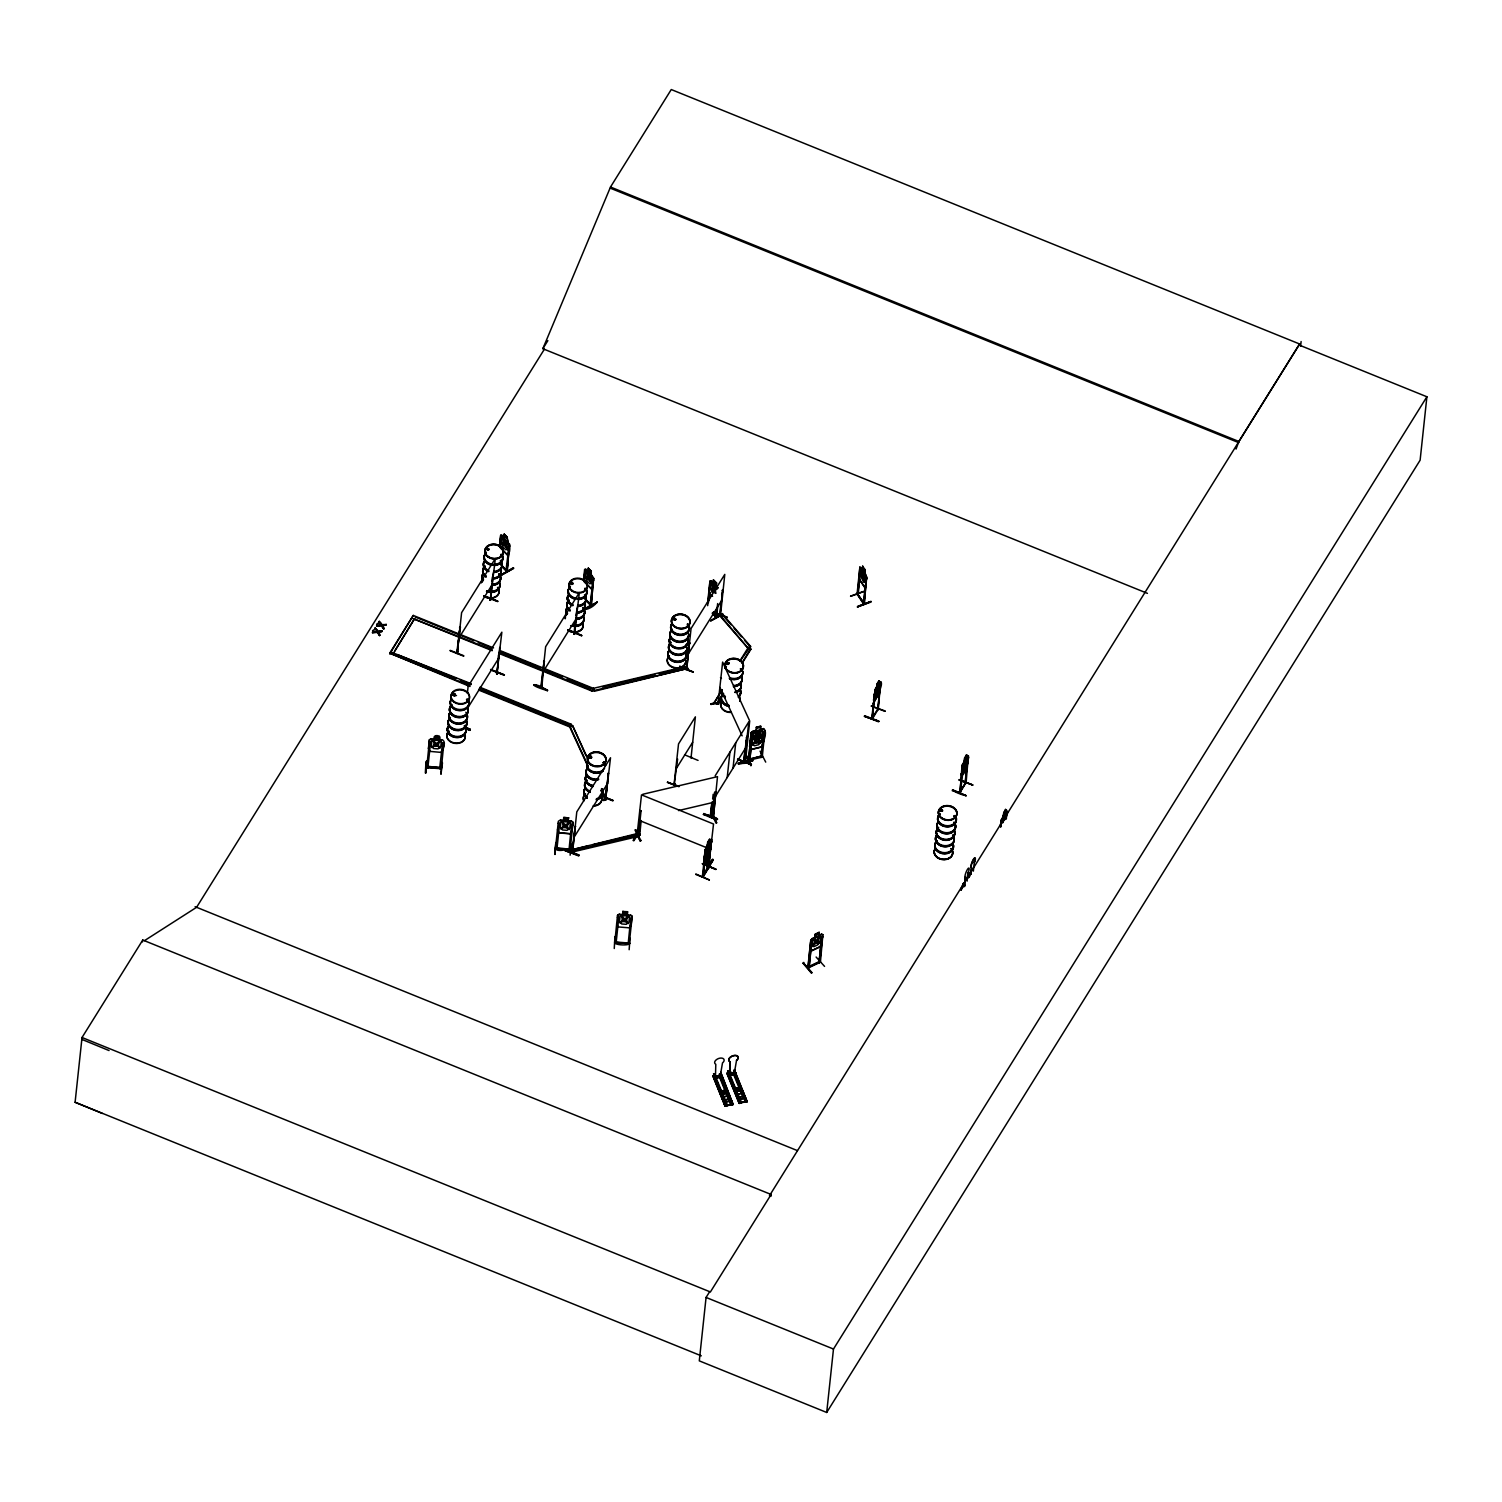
<?xml version="1.0" encoding="UTF-8"?>
<svg xmlns="http://www.w3.org/2000/svg" width="1502" height="1502" viewBox="0 0 1502 1502"><rect width="100%" height="100%" fill="white"/><g stroke="black" fill="none" stroke-linecap="round" stroke-linejoin="round"><path stroke-width="1.5" d="M962.82 884.903L963.664 883.946L962.801 884.885M963.27 885.035L962.801 884.002L962.35 887.363M968.978 874.821C967.175 884.19 971.137 867.78 969.184 874.821M969.334 873.939L969.56 875.046M720.697 1072.315L733.145 1104.514L720.697 1072.315L721.749 1077.028L714.652 1078.474L714.821 1076.821L720.303 1075.582L722.5 1062.928A4.975 2.948 -22 0 0 722.969 1058.441A4.975 2.948 -22 0 0 716.266 1059.792A4.975 2.948 -22 0 0 715.797 1064.28L715.478 1076.314L720.209 1075.357M736.562 1060.224L736.656 1060.45A4.975 2.948 -22 0 0 737.125 1055.962A4.975 2.948 -22 0 0 730.423 1057.314A4.975 2.948 -22 0 0 729.953 1061.801L729.634 1073.836L729.859 1061.576A4.975 2.948 -22 0 1 730.329 1057.089A4.975 2.948 -22 0 1 737.031 1055.737A4.975 2.948 -22 0 1 736.562 1060.224L734.365 1072.879L728.883 1074.118L728.714 1075.751L735.811 1074.324L734.76 1069.612L734.065 1071.039L746.287 1101.98L733.971 1071.715L734.76 1069.612M721.486 1075.432L721.242 1076.821L715.234 1078.023L715.384 1076.709M735.999 1072.672L735.304 1074.099L729.296 1075.319L729.446 1074.005M674.06 784.588L678.528 743.922L695.388 716.848L691.07 757.59M691.633 756.989L691.22 758.285M452.609 694.168C453.379 698.355 456.477 692.065 454.712 694.844M453.172 694.882L453.266 693.736M454.205 695.182L454.956 694.187M466.521 699.669L467.911 699.575L466.934 700.308M467.629 699.988L467.122 699.219M487.005 548.699L487.192 549.845M488.15 549.77L486.348 549.075M487.286 548.268L488.619 548.812L487.85 550.032M500.579 555.177L501.912 554.707M499.434 575.21L499.453 574.158M500.71 554.745L501.311 554.107M570.497 583.02L571.924 584.485L573.144 583.227M584.597 589.216L585.085 588.746M585.123 588.052L585.742 589.178M589.197 756.52C587.902 759.242 593.891 757.984 591.018 756.295M589.103 756.783L590.173 758.022M589.61 757.215L590.136 756.144L590.943 757.383M603.203 762.978L603.935 762.096M603.26 762.828L604.348 762.941M672.934 619.275L673.929 618.129L673.272 619.669M675.787 619.5L675.487 618.58L675.675 619.763M687.334 625.189L687.372 624.025L688.498 624.776M686.226 644.245L686.189 645.015M687.597 623.987L688.047 624.776M727.099 663.565L728.977 662.926M726.837 663.02L727.719 662.626L726.367 663.264M740.392 668.672L741.744 669.348M740.448 669.235L741.875 668.728M940.928 811.343L940.665 809.935L939.952 811.042M942.073 810.047L941.998 811.211M953.864 816.299L955.31 815.793M954.371 815.548L954.915 816.731M426.042 772.554L426.737 761.101M425.329 772.967L426.024 761.495M426.643 761.514L425.873 773.004L426.793 761.082M426.737 766.208L426.568 767.672L428.014 767.747L428.145 766.302L426.85 766.133L440.048 767.822M428.445 748.259L429.347 739.754L431.187 738.777L442.564 739.81C446.413 742.213 443.128 749.179 441.269 752.408L429.797 751.375L428.445 748.127L429.91 751.394M428.07 767.691L427.882 766.208M430.642 741.894L429.309 741.8L430.642 741.894L427.863 767.71M439.072 739.51L441.4 740.749L440.781 746.588L438.058 748.878L433.515 748.522L431.337 745.818L431.956 739.998L434.36 739.04M439.241 739.547C442.827 734.872 431.694 733.802 434.491 739.284M427.845 766.79L441.269 767.409L439.992 768.123M441.269 752.408L442.959 749.273M439.973 767.259L439.804 768.611L441.025 768.198M442.546 742.852L443.86 743.359L442.546 742.852L439.654 768.611M441.813 762.303L440.968 774.281L442.489 762.809M555.008 854.394L555.815 842.528L554.895 854.45M570.422 849.268L555.552 847.672L556.904 847.729C556.191 851.559 558.481 846.527 555.871 847.579L555.665 848.574M557.467 829.705L558.8 832.934L570.291 833.854L572.131 830.756L570.291 833.723M559.664 823.34L558.312 823.246L559.664 823.34L556.923 849.118M563.363 820.618L560.208 820.223L571.586 821.256L573.013 822.495L571.511 821.237M563.701 817.482L568.582 817.877L563.701 817.482L563.513 820.73L560.978 821.444L560.34 827.264L562.518 829.968L567.08 830.324L569.802 828.034L570.422 822.195L568.094 820.956L571.586 821.143M568.976 850.132C574.646 846.602 558.763 853.08 555.74 849.081M571.567 824.298L572.882 824.805L571.567 824.298L568.976 850.188L568.995 848.705M571.492 844.255L570.122 855.201M614.262 948.513L614.919 936.535M616.627 923.692L617.979 926.922L629.451 927.842L631.291 924.856M617.529 915.3L619.368 914.211L630.746 915.131L632.192 916.37L629.169 944.27C626.935 944.796 627.817 941.397 629.62 942.843C631.629 946.091 611.596 945.471 615.031 941.566L616.252 943.125L614.75 942.993L617.529 915.187L619.368 914.211M614.994 942.148L616.327 941.735L616.12 942.712M618.824 917.328L617.491 917.234L618.824 917.328L616.083 943.106M622.861 911.47L627.761 911.733L627.235 915.075L629.582 916.182L628.962 922.021L626.24 924.312L621.678 923.955L619.519 921.252L620.138 915.431L622.692 914.587L622.861 911.357M628.155 942.693L628.136 944.176L630.727 918.285L632.042 918.792L630.727 918.285M629.582 943.256L628.118 942.73M629.451 927.842L631.14 924.706M629.15 949.715L629.976 938.112M632.192 916.483L630.671 915.225M964.378 886.443L965.091 877.224L964.659 886.555M970.799 874.126L971.325 867.217A4.975 1.07 -68.5 0 1 971.794 862.73A4.975 1.07 -68.5 0 1 974.704 857.924A4.975 1.07 -68.5 0 1 974.235 862.411L973.352 871.141M971.081 874.239L971.606 867.33A4.975 1.07 -68.5 0 1 972.076 862.843A4.975 1.07 -68.5 0 1 975.005 858.036A4.975 1.07 -68.5 0 1 974.516 862.523L974.235 862.411M102.343 1113.451L75.1 1102.261L82.028 1037.506L142.765 940.027L771.127 1194.484L770.92 1196.343L769.456 1195.742L1299.624 343.996L671.263 89.538L610.507 187.018L542.917 348.558L544.4 349.177L196.593 907.302L144.492 940.646M142.559 941.885L142.765 940.027M377.133 632.455L372.458 632.68L377.19 631.929L379.593 635.553L377.19 631.929M376.702 631.178C366.281 633.243 379.03 625.771 376.645 631.704M375.143 627.911L377.603 631.591L382.203 631.384L377.659 631.065L375.143 627.911L374.618 629.225M381.226 625.865L376.57 626.09L381.283 625.339L383.705 628.981L381.283 625.339M380.795 624.588C370.393 626.653 383.141 619.181 380.738 625.114M379.593 635.553L378.147 631.816L382.259 630.859M379.255 621.34L381.696 625.02L386.296 624.794L381.752 624.475L379.255 621.34L378.711 622.635M380.081 634.783L378.147 631.816M378.091 632.342L381.752 631.666M383.705 628.981L382.24 625.226L386.352 624.269M384.193 628.193L382.24 625.226M382.184 625.771L385.845 625.095M469.919 686.508L389.731 653.201L413.275 615.426L493.538 647.925M390.877 652.018L471.234 683.729M393.505 653.088L414.683 618.467L394.744 651.098M411.961 618.186L492.318 649.915M413.275 615.426L389.656 653.99M429.516 739.81L426.718 767.691L441.306 768.742L443.879 742.964M439.053 739.641L439.41 736.393M450.131 650.779L463.667 656.167M457.415 652.243L460.044 626.972L456.721 653.37L457.941 651.661M460.044 626.972L457.19 653.558L461.602 612.666L495.341 558.537L490.347 600.349L491.473 585.799M467.385 693.229L468.136 686.32L501.856 632.192L496.88 674.004L497.106 672.689M469.919 730.31L464.137 727.944L469.901 730.385L470.295 729.296L464.493 726.987L470.276 729.352M491.943 581.349L492.412 576.918M490.666 598.115L489.821 600.011M490.347 600.349L493.219 573.764L493.125 574.872M499.471 546.315L500.71 535.256L499.809 543.78M499.884 546.09L500.861 536.871L500.316 547.179M504.24 534.111L503.865 537.509L502.212 537.003L501.593 542.823L502.87 546.859L505.723 549.732L507.507 548.793L508.127 542.954L507.056 537.265L504.109 534.168L507.282 537.19C506.925 542.597 512.895 549.582 507.488 554.989L500.316 547.761L499.697 543.705M504.315 534.318L503.996 537.434L501.818 535.125M488.225 597.383L497.932 601.269L484.095 595.9M501.461 574.515C538.392 554.858 477.11 589.103 513.121 567.869M500.204 564.208L507.282 571.436L509.159 545.207L505.93 570.873L506.043 569.784L507.357 570.366M509.159 545.207L507.075 570.835M501.593 566.329L506.831 571.755L509.798 544.419L500.598 535.332M498.476 655.003L497.068 673.816M496.88 674.004L497.2 671.751M499.659 648.526L499.753 647.418L496.937 673.891L497.575 672.877M541.264 685.494L540.682 687.353L541.978 685.682M540.814 687.296L544.081 661.011L541.922 686.733L541.302 687.597L545.639 646.705L579.359 592.577L574.384 634.388L577.256 607.803L575.979 615.388M575.078 633.243L573.914 634.201L575.266 622.053M574.646 634.22L574.703 632.135L573.971 633.957M583.508 580.354L584.616 569.352L585.874 569.296L593.703 578.533L590.999 605.794L585.63 600.368M583.903 580.11L584.898 570.891L584.353 581.199M555.421 849.005L558.368 821.2L560.208 820.223M588.089 766.884L569.709 726.912L571.023 724.152L479.908 687.24M478.594 690.019L569.709 726.912L571.023 724.152M588.258 568.132L587.883 571.53L586.249 571.023L585.63 576.862L586.888 580.898L589.742 583.771L591.544 582.814L591.206 571.211L588.258 568.132L591.319 571.211L590.981 574.327L593.928 578.514M581.612 635.853L568.113 629.92L581.706 635.308M585.987 755.713L572.525 725.485L569.802 726.123L478.687 689.23M597.083 601.795C591.45 611.051 573.783 612.234 597.158 602.396M590.699 604.63L593.177 579.246L591.45 605.494L590.173 603.917M590.098 604.968L593.177 579.246M568.075 821.087L568.601 817.745M565.015 850.545C607.69 865.828 536.571 839.768 578.57 855.877M571.962 830.85L572.863 822.401M570.122 850.207L573.032 822.383M572.018 851.503C572.75 853.812 573.445 849.719 571.98 851.39L571.887 852.592L575.228 826.194L572.45 852.779L576.787 811.887L610.525 757.759L605.625 799.571L608.404 772.986L608.31 774.093M637.468 833.497L572.882 849.512L588.446 845.833M572.975 848.705L573.877 851.653L638.369 836.426L638.707 834.568M498.739 653.332L592.032 691.108L593.346 688.348L686.808 666.287L687.803 668.428L594.248 691.277L593.346 688.348L500.053 650.573M594.248 691.277L593.346 688.348M601.72 795.534L603.56 800.528L606.282 799.89L601.532 788.588M605.118 799.271L606.639 785.02M605.531 799.571L608.404 772.986M622.673 914.718L623.03 911.47M636.21 835.412L633.75 840.294M635.609 829.742L640.19 840.932M637.317 835.638C634.858 834.887 640.791 837.421 637.111 834.661M637.13 835.168L638.294 836.539L641.072 810.761L639.645 810.629L641.072 810.761M640.021 834.474L573.952 850.864M639.833 830.531L633.055 840.5M641.147 820.524L639.721 835.319L638.726 835.487M639.946 835.131L639.552 833.835M631.122 924.838L632.023 916.389M634.971 829.93L640.115 841.007L640.941 840.294M667.451 782.354L679.242 786.335M686.94 667.414L686.17 669.216L689.512 642.818L686.789 668.183M674.173 784.701L677.627 759.054M686.902 669.235L686.264 668.014M685.119 669.366L693.173 672.014L679.674 666.099M707.517 603.597L709.995 580.992L711.122 581.011L709.958 581.218M707.667 605.663L709.639 587.207M708.606 602.133L709.733 582.832L710.972 583.452M709.244 599.598L709.995 592.67M713.375 579.903L713.037 583.039L710.953 580.936L718.144 588.089L716.229 586.043L716.567 582.907L713.506 579.828L713.131 583.245L711.497 582.738L710.859 588.559L712.136 592.595M717.412 588.69L715.985 586.118L716.567 582.907M698.054 760.406L684.574 754.793M716.041 609.624L715.29 616.721L716.247 617.491L717.637 603.56M715.928 616.346L716.454 609.399M715.928 617.36L715.891 615.388M712.38 612.872L716.548 617.153L717.787 605.625M719.871 616.083L720.922 601.645M721.636 594.98L723.138 589.798L722.105 590.53M719.89 616.195L722.669 589.61M720.002 616.008L720.059 614.055L720.171 615.107M722.706 701.678L710.99 703.95M720.509 615.332L724.79 574.384L691.07 628.512L686.639 669.404L687.259 668.371M722.406 614.093L719.402 615.351M720.284 698.336L716.623 704.213L713.994 703.143L721.392 690.62M695.802 874.427L709.357 879.89M703.405 814.384C727.231 825.274 716.698 815.361 703.387 814.497M716.623 704.213L722.8 693.642M710.972 704.513L722.706 700.983L718.313 701.828L718.05 703.912L722.631 662.082L749.705 720.979L745.405 761.889L744.485 759.974M713.488 612.272L727.137 617.115M703.499 864.007C704.889 875.328 700.833 852.16 709.47 847.579M708.7 866.917L702.316 876.961L708.062 867.367M705.189 849.663L703.443 864.138M702.316 876.961L705.339 849.719C706.86 845.945 711.648 837.158 711.666 839.787L708.456 868.231L713.525 824.016L641.504 794.858L636.942 836.051L638.143 836.483M703.48 876.229L705.715 850.658L702.842 877.243L708.794 865.978L709.094 867.33M707.01 848.217L705.564 854.056M708.85 853.418L705.677 860.702L707.649 842.171L709.733 838.848L709.47 842.246L710.953 839.749M711.854 802.181L710.258 816.544L710.953 815.417M705.283 849.794L709.244 840.125L707.893 843.166M712.323 802.368C709.47 817.595 712.549 813.708 710.315 816.299M712.643 799.045L713.187 794.295M712.887 801.448L710.934 816.544M708.512 846.17L707.179 849.231M708.568 848.217L708.906 845.1M712.117 818.158L713.319 817.82L715.853 792.061L714.595 792.38L711.91 818.158C715.684 815.68 709.845 819.773 713.394 816.487M708.512 858.937L707.799 864.833L708.306 859.294M713.319 817.82L717.505 776.647L642.725 794.295M708.662 868.043L710.765 842.566L711.798 841.833L710.765 842.566M708.55 867.292L708.719 866.091M709.601 854.244L711.497 839.806M712.38 813.69L716.736 822.927L711.723 813.389M712.38 859.407L713.075 860.252L706.841 870.428C704.588 865.265 722.218 848.461 706.222 870.09M716.022 869.17L702.241 863.725L715.778 869.189M727.212 777.51L729.916 752.145M733.014 768.217L735.717 742.833M742.232 663.114L750.775 649.408L748.146 648.338L719.777 614.844L722.162 613.68L750.606 646.386L740.824 660.091M737.576 759.599L751.469 764.443L737.632 759.073L751.225 764.443L750.925 765.607L745.142 754.68L745.893 754.042L750.944 765.1M738.458 764.218C763.129 759.618 752.089 758.717 738.252 763.185M750.775 649.408L748.221 647.55L739.697 661.255M715.159 775.839L748.878 721.711L743.903 763.523L745.011 748.972M745.724 742.307L747.245 737.125L746.212 737.857M744.748 761.57L743.434 763.335M746.776 736.938L743.415 763.072M747.564 736.524L747.583 735.398L744.091 763.335M727.362 1105.679L713.581 1073.742L726.048 1105.96L714.802 1077.816M713.994 1074.963L714.145 1073.63M760.932 757.346C760.444 753.46 764.725 757.665 760.932 757.346L763.617 731.549L764.875 731.249L762.246 757.158L748.616 760.256L749.855 759.993L752.408 734.196L751.15 734.497L748.54 760.331L751.3 732.507L752.877 731.023L755.919 730.441L753.591 731.962L752.314 743.847L754.342 745.781L758.604 744.729L761.176 741.669L762.49 729.859L760.294 729.371L760.632 726.255L756.388 727.381M752.408 734.196L749.78 760.106L749.986 759.017M752.202 759.73L752.446 760.876M752.934 738.026L755.337 736.412L755.468 733.107L760.05 731.981M756.069 730.498L756.201 727.193L760.857 726.236L760.35 729.484M752.971 737.801L754.999 739.754L759.299 738.74L761.871 735.698L759.618 735.379L760.106 732.112M760.068 751.15L765.72 762.115M730.066 1074.888L741.5 1102.975L727.644 1071.039L740.111 1103.257L728.864 1075.113M760.913 755.938L761.27 757.383L760.819 756.295L749.93 758.867M728.057 1072.24L728.207 1070.926M763.185 743.603L764.18 735.098M748.296 759.899L762.265 755.694M750.962 749.554L749.705 746.794L750.831 749.686L761.608 747.038C763.185 742.382 768.085 731.493 763.523 728.601M709.733 1291.589L706.071 1297.446L699.294 1360.868L826.701 1412.462L1420.122 460.194L1426.9 396.772L1299.493 345.178M803.57 962.932L812.056 972.827L803.044 963.214L803.795 962.388M820.299 961.411L807.869 967.626L810.705 940.29L814.741 937.286L815.079 934.169L819.134 932.235L818.74 935.633M809.296 966.631L809.24 967.607L811.7 941.735L810.592 942.261L808.038 968.039L820.28 962.275M808.339 967.964L808.132 967.119M808.996 967.1L811.7 941.735M850.62 596.332L863.819 591.544M814.966 937.436L815.286 934.3M816.112 957.037L824.56 966.387M819.228 932.348L818.89 935.464L821.669 934.15L812.169 938.6M866.767 577.162L863.913 604.517L857.06 594.135L859.876 566.986L866.842 577.237M857.642 592.933L858.318 594.097L859.989 570.91M821.594 937.041L819.041 962.82L821.594 937.041L822.702 936.497L820.43 962.219M859.876 578.777L857.473 595.017M820.223 960.886L820.13 961.806M809.766 948.813L810.817 951.254L820.355 946.711L822.739 934.544L819.773 961.824M864.457 572.731L864.852 581.33L863.443 582.1L860.458 574.665L862.749 566.141L862.467 569.483L859.951 567.136M866.11 574.984L864.589 572.694L865.021 569.577L862.599 566.179M864.683 572.694L864.927 569.558M863.331 602.527L864.382 604.348L866.391 577.932L863.162 603.616L863.331 602.659M865.415 587.151L863.781 604.48M865.903 582.532L866.391 577.932M870.803 601.513C830.155 617.773 898.384 591.075 857.642 606.357M871.31 706.147L885.204 710.99M877.863 708.756L872.193 718.2M873.601 700.045L875.197 689.324L880.566 681.626L877.9 709.92M874.953 692.553L872.08 719.12L875.422 692.741M878.539 684.048L879.459 683.429L878.839 689.249L875.591 696.515L875.441 689.869L879.083 680.763L876.868 684.048M877.224 683.992L876.53 687.165M878.463 682.002L877.112 685.043M878.67 684.105L878.952 680.706M877.637 710.07L880.51 683.485L878.294 709.094L872.287 718.951M878.388 709.094L877.957 707.836M878.839 694.187C862.298 720.829 886.18 684.874 880.566 681.626M878.67 721.223C835.168 706.109 907.828 731.887 865.096 715.91M826.701 1412.462L833.479 1349.04L1426.9 396.772M952.7 790.221L966.237 795.741C940.44 783.612 956.981 794.295 966.218 795.684M952.794 789.752L952.381 790.841M959.065 780.12L972.921 785.039L959.384 779.538M965.673 781.847L965.335 784.082L967.701 755.544L962.012 765.588L959.985 792.943M962.594 766.527L959.722 793.094L966.199 782.185L960.022 791.122M960.435 792.249L960.06 790.859L959.29 791.892L960.36 792.211L964.265 761.138M966.612 754.699L964.547 758.022C962.575 768.104 968.17 747.508 966.349 758.097M966.143 755.994L964.772 759.036M966.537 754.905L966.499 763.241L963.27 770.507L962.5 769.681M964.866 783.894L968.227 757.496L966.049 783.218L964.941 783.781M961.186 773.83C963.815 779.857 969.485 758.604 968.396 755.675M961.505 888.733L961.656 887.419L961.186 889.691M959.158 779.913L972.658 785.039M962.951 884.828L962.669 887.494L963.908 883.157M961.824 888.64L961.017 890.142L963.589 883.026M963.777 885.129L964.265 883.101M969.522 874.671L970.743 872.7L970.142 874.84M1000.426 826.607L1001.008 820.186L1000.463 826.72M1000.933 826.907L1001.534 821.2L1001.421 822.307M1001.627 822.401L1003.824 812.657M1005.439 817.914L1005.551 809.371L1003.28 815.886M1005.063 810.667L1003.712 813.69M1006.077 817.708L1007.617 812.357L1006.584 813.089M1006.209 818.74L1006.622 810.216L1001.083 820.317M1006.359 818.797L1006.584 810.367M1236.052 449.079L1238.868 441.475L1299.624 343.996M1300.601 346.192L1301.108 341.536M725.804 1092.461L725.335 1090.959M967.138 878.877L968.001 872.418L967.119 881.148M809.39 966.518L808.02 966.537M717.674 702.917L718.238 703.987M718.782 703.987L718.219 702.767M963.402 884.885L964.584 884.772M964.021 884.34L964.002 884.547M708.155 847.672C707.461 843.392 704.1 865.283 707.986 849.118L708.756 850.301L709.451 849.25L708.493 847.71L710.183 842.153L707.855 847.729M708.568 858.224C711.591 847.222 706.898 865.302 703.8 866.091L708.7 858.28M963.514 884.772L963.026 884.077M964.678 885.485L964.077 885.129M450.187 650.347L463.743 655.717M547.404 690.77C537.134 682.021 522.846 683.372 547.441 690.657M565.315 849.982L578.852 855.389M565.372 849.569L578.927 854.92M703.687 813.934L717.186 819.416M703.725 813.521L717.299 818.89M507.376 570.497L506.831 571.755M590.549 604.611L591.375 604.405M584.578 598.66L591.337 605.287M715.384 615.67L712.793 612.628M695.858 873.995L709.282 879.965M706.391 856.572L704.776 860.928L705.959 856.853M490.61 598.209L490.591 599.317M490.478 600.237L491.135 598.303L489.934 599.918M491.116 598.453L489.952 600.068M496.561 672.652L497.124 671.863M496.449 673.666L497.669 671.938M497.575 673.14L497.237 672.915M574.609 633.055L574.571 632.248M710.69 815.567L710.99 814.591M871.686 718.707L875.197 689.324M1002.848 822.758L1003.787 819.641M959.29 791.892L960.454 791.16M966.086 782.26L959.327 792.812M963.007 763.373L962.012 765.588M667.583 782.129L678.96 786.691M489.971 598.979L491.041 599.223M540.776 686.32L541.846 686.564M573.914 634.201L574.327 633.224M453.341 695.032L452.609 693.98L453.754 695.201M453.041 694.375L453.811 693.38M585.818 588.915L585.329 588.746M589.573 757.327L590.981 756.107L591.506 757.89M590.906 757.721L591.281 756.614M603.335 762.434L604.461 762.547M675.393 619.106L674.736 618.636M726.912 662.833L726.611 664.091M941.641 811.08L942.674 810.404M937.98 830.08L937.999 831.263M954.99 816.262L954.033 816.318M810.836 950.991L820.186 946.542L821.725 942.956M639.796 834.342L638.65 834.549M865.002 716.398L878.539 721.805M722.744 1091.203L722.612 1092.442M725.673 1092.78L725.804 1091.541M736.637 1089.063L738.214 1087.861L739.641 1088.781M761.608 747.038L763.354 743.584M811.362 973.127L803.101 963.139M857.529 593.853L857.079 593.102M864.307 604.236L857.154 593.346M757.534 735.116L753.347 739.303L756.801 734.872L754.267 731.981L755.75 731.662L757.872 733.915L761.965 730.16L758.698 734.403C764.593 737.351 758.472 739.585 757.721 735.079M757.102 739.472L753.441 737.707L755.975 740.58L752.54 745.03L756.82 741.03C758.059 745.499 763.673 742.589 757.872 740.092L761.12 735.83L757.252 739.228M865.865 585.498L864.683 587.601L865.809 585.686M706.954 848.236L708.982 844.875M968.583 877.356L969.522 875.797M968.903 877.487L969.841 875.929M460.532 627.16L459.481 627.892M544.55 661.199L543.517 661.931M568.413 629.882L581.706 635.646M575.698 826.382L574.665 827.114M689.981 643.006L688.949 643.738M605.794 797.431L605.099 798.407L605.85 797.318M727.043 617.66L713.544 611.727M633.769 840.857L637.148 835.638L638.5 836.182M874.033 694.544L880.979 683.673M547.873 340.616L542.842 348.708L1147.434 593.365M372.458 632.68L373.022 631.328M376.57 626.09L377.133 624.738M458.899 638.031L492.618 583.921M467.835 707.817L499.152 657.557M542.917 672.07L576.655 617.942M592.032 691.108L593.252 689.136M574.083 837.252L607.803 783.124M688.348 653.877L722.087 599.749M713.994 703.143L721.317 691.408M675.825 769.287L692.685 742.232M742.307 662.326L750.85 648.62M713.675 799.233L746.175 747.076M705.715 850.658L705.151 851.578L706.184 850.864M702.504 863.688L715.778 869.527M704.457 858.036C704.945 866.767 713.581 838.886 709.488 852.254M708.155 867.011L709.094 867.198L703.03 877.055M968.696 757.684L967.645 758.416M961.505 775.933L967.495 764.03M1003.618 812.751L1005.702 809.428M771.127 1194.484L710.39 1291.964L82.028 1037.506M507.432 554.82L508.896 552.755M583.734 577.726L584.334 581.781L591.525 589.009L592.933 586.775M588.859 576.242L591.938 576.486L589.629 578.12L591.244 583.846L588.934 578.157C587.151 581.668 583.846 577.031 588.352 576.824L586.831 571.323L589.028 576.73M718.726 703.875L717.825 701.96M457.509 651.324L457.49 652.45M719.833 614.938L719.327 616.008M605.907 798.482L606.32 797.506M455.144 694.9L453.679 695.426M467.291 700.157L466.615 699.481M572.055 582.269L570.91 582.889L572.694 583.358M572.9 584.128L572.018 582.288M675.6 619.631L673.121 619.425M589.591 756.801L590.981 756.632M729.014 663.903L726.536 663.715M942.543 811.118L940.214 811.174M810.78 940.402L812.113 938.525M490.628 669.892L504.203 675.28M713.581 612.065L727.137 617.453M612.816 800.866L605.081 797.75M737.651 759.43L751.225 764.8M871.385 705.978L884.96 711.347M722.725 1091.466L725.597 1091.485M725.691 1092.498L724.696 1093.362M739.754 1089.795L737.163 1090.039M877.863 709.038L877.881 707.93M814.835 937.398L812.732 939.332L812.113 945.152L813.859 946.692L817.651 944.889L819.961 941.416L820.58 935.596L818.665 935.521M750.493 738.571L755.187 736.356M720.078 1074.418L721.016 1074.212M726.912 1073.198L739.209 1103.444L726.874 1073.179L731.023 1071.977M727.888 1073.01L729.259 1072.747M734.14 1071.696L735.079 1071.489L747.264 1101.773C726.217 1105.059 752.558 1099.389 745.893 1102.055L733.52 1071.827M727.024 1105.359L715.065 1077.76M720.34 1076.709L731.756 1104.796L732.769 1103.857L725.053 1106.129L712.812 1075.883L713.75 1075.714M739.115 1103.407L740.223 1103.2M740.486 1103.144L741.612 1102.919M745.424 1101.755L734.065 1073.667M746.363 1101.942L735.342 1073.592M426.587 767.165L441.325 768.348M441.1 768.761L441.438 767.409M568.695 849.663C577.594 850.113 549 848.029 556.96 848.724M614.618 942.58L629.469 943.707M820.092 960.942L819.041 962.82M709.319 842.171L710.239 841.552L708.324 851.54L706.391 854.657L705.602 853.812M488.807 549.939L486.441 549.263M571.042 582.382L570.441 583.677M571.323 582.457L570.873 583.489M673.253 618.467L674.623 618.148M675.412 619.838L674.436 619.932M728.301 664.109L728.902 662.87M603.729 761.852L603.428 762.903M940.214 809.953L940.984 809.878M940.627 810.273L941.885 809.709M942.355 811.324L940.703 810.986M954.333 815.905L955.441 816.093M952.963 836.614L952.981 835.544M722.969 1091.203L724.959 1091.015M725.447 1092.761L722.65 1092.179M510.004 546.052L508.746 545.451M507.488 554.989L500.429 547.686M506.005 570.047L500.617 563.982M501.368 574.984L513.14 568.357M585.724 569.22L588.014 571.455M584.334 581.781L591.525 589.009M594.022 580.091L592.783 579.472M590.042 604.086L584.653 598.003M585.386 609.023L597.101 602.264M709.582 593.497L709.094 589.366L709.582 593.497L712.586 596.313M722.349 613.529C686.564 634.895 747.376 600.725 710.765 620.777M708.737 865.208L707.724 864.664M429.497 739.923L431.243 739.022M745.649 754.548L750.925 765.607M748.221 647.55L750.606 646.386M810.873 942.618L812 942.073M821.876 937.379L823.002 936.854M809.034 966.162L808.489 967.1M809.202 966.387L818.815 961.806M712.906 1075.901L725.147 1106.148L713.469 1075.563M731.267 1104.665L719.12 1074.212M732.638 1104.383L720.416 1074.137M748.447 758.867L750.099 759.261M748.559 759.768L762.321 756.182M859.351 579.528L859.125 575.304L859.351 579.528L864.833 587.545M867.011 578.871L865.941 578.082M850.564 596.144L863.781 591.337M486.948 548.38L487.08 549.375M488.112 549.676L487.925 548.681M453.397 693.943L454.355 693.717M674.98 619.594L673.835 619.425M728.095 664.184L728.658 663.002M940.796 810.16L942.242 809.916M707.799 864.251L709.226 864.72M819.435 961.824L819.341 962.744M755.675 733.295L759.956 732.244M762.772 734.459L764.086 735.304L759.768 735.229M755.224 737.463L759.505 736.412M750.906 749.423L761.439 746.851M721.448 678.491L720.491 677.627M710.69 703.875L714.689 702.917M710.934 704.325L720.941 701.885M744.917 759.73L745.555 760.913L744.297 761.045M738.158 763.636L752.22 760.35M716.041 792.455L714.595 792.38M638.369 835.093L639.777 834.755M711.873 817.745L713.225 817.351M602.377 686.977L654.816 674.605M659.378 673.534L686.733 667.076L687.709 669.216M594.323 690.488L687.803 668.428M569.709 726.912L572.45 726.273M751.319 734.872L752.596 734.572M755.281 737.257L759.561 736.243M751.62 743.49L762.19 740.993M603.654 799.74L606.376 799.102M678.528 810.573L714.802 802.03M592.896 844.781L635.158 834.812M729.54 1073.592L734.271 1072.653M674.041 618.373L675.036 618.561M453.585 693.661L454.524 693.53M500.692 535.482L501.724 535.35M590.474 603.579L590.868 605.775M715.703 616.308L716.623 616.102M487.699 548.455L489.22 549.3M727.907 663.884L726.818 663.227M727.926 664.447L726.949 664.166M467.16 699.275L467.385 699.294A9.444 7.266 6.1 0 1 460.382 710.39A9.444 7.266 6.1 0 1 451.032 699.65M558.951 832.728L570.178 833.61M569.108 848.686L570.291 848.855M557.148 848.461L568.732 849.4M616.346 942.054L627.93 942.974M616.308 942.449L627.911 943.387M740.524 1103.144L727.644 1071.039M724.302 1093.137L722.819 1092.48M744.917 761.063L744.391 760.125M857.623 595.168L859.764 568.77M685.4 668.859L693.173 672.014M484.095 596.219L497.669 601.626M464.418 727.437L470.239 729.822M605.344 797.374L613.098 800.491L601.213 795.891M667.451 782.317L677.102 786.297M610.507 187.018L1238.868 441.475M610.394 188.201L1238.756 442.658M961.13 773.962L961.656 775.99M714.07 702.354L716.698 703.424M415.359 617.097L473.937 640.81M478.274 642.574L491.285 647.85M499.978 651.361L541.189 668.052M545.526 669.817L562.893 676.839M567.23 678.604L591.093 688.254M498.833 652.544L592.107 690.319M414.139 619.068L492.224 650.704M397.392 654.665L455.97 678.378M460.307 680.143L471.159 684.537M479.833 688.047L570.948 724.94M389.731 653.201L470.013 685.701M638.801 820.223L710.822 849.381M704.382 858.168L704.607 860.064M195.11 906.701L797.449 1150.626M706.071 1297.446L833.479 1349.04M75.1 1102.261L701.284 1355.837M81.821 1039.365L109.064 1050.555M821.5 934.169L822.833 934.638M728.001 1072.954L740.035 1103.257M733.239 1104.439L726.161 1105.904M731.868 1104.721L730.742 1104.946L719.402 1076.859M739.378 1088.518C734.065 1086.622 739.172 1093.944 739.866 1088.837M707.93 863.857L709.413 863.932L707.836 863.744M570.722 583.809L570.967 583.565M712.305 613.529L716.154 617.397M723.57 616.195L731.061 624.794M734.046 628.23L741.537 636.848M744.523 640.284L750.512 647.174M719.702 615.651L748.146 648.338M810.723 951.142L809.803 948.607M745.048 759.787L744.917 762.002L744.372 761.026M1003.449 819.641C1001.534 819.21 1003.223 815.492 1003.974 818.196L1005.983 812.601L1004.312 818.233L1005.27 819.529M707.367 853.605L707.686 856.159L706.86 854.995M859.557 579.453L864.795 587.357M863.688 602.527L857.83 594.529L863.744 603.428M762.847 734.347L752.164 736.956M749.536 746.851L751.15 732.507L763.654 728.601L760.519 729.352M711.76 813.765L715.966 823.115M635.646 829.686L640.885 840.82M764.875 731.249L763.617 731.549M764.105 737.745L762.359 741.181L751.488 743.621L750.249 740.88L751.676 743.603M719.909 687.465L742.157 735.83M637.392 834.286L638.369 836.426M572.525 725.485L587.995 759.13M601.457 789.376L604.348 795.684M569.802 726.123L588.183 766.095M870.86 602.114L857.604 606.752M557.636 829.573L558.932 832.84M734.196 1069.724L747.132 1101.792M733.464 1074.155L743.227 1097.906M720.002 1073.742L732.225 1104.683L719.909 1074.418M716.003 1077.61L726.63 1103.501M713.581 1073.742L714.821 1076.821M715.928 593.403L714.858 589.817C719.12 589.648 716.21 585.254 714.276 588.427L712.061 583.039L713.6 588.521C709.113 588.653 712.305 593.403 714.182 589.873L715.046 592.914M873.657 699.913L874.033 701.809M873.526 699.857L873.976 701.997M583.959 577.744L584.56 581.687M965.373 877.337A4.975 1.07 -68.5 0 1 965.842 872.85A4.975 1.07 -68.5 0 1 968.752 868.043A4.975 1.07 -68.5 0 1 968.283 872.531M954.296 830.137A9.275 7.116 6.1 0 1 943.988 839.149A9.275 7.116 6.1 0 1 938.525 827.283M955.816 816.487A9.331 7.172 6.1 0 1 945.434 825.556A9.331 7.172 6.1 0 1 939.952 813.615M954.014 822.138A9.444 7.266 6.1 0 1 947.086 833.253A9.444 7.266 6.1 0 1 937.736 822.495M956.192 819.51A9.312 7.153 6.1 0 1 944.138 826.438A9.312 7.153 6.1 0 1 939.839 814.797M955.854 817.219A9.444 7.266 6.1 0 1 945.321 826.419A9.444 7.266 6.1 0 1 939.764 814.328M955.892 816.863A9.444 7.266 6.1 0 1 945.359 826.062A9.444 7.266 6.1 0 1 939.801 813.953M955.047 823.49A9.312 7.153 6.1 0 1 945.903 832.69A9.312 7.153 6.1 0 1 937.905 822.157M954.934 824.654A9.331 7.172 6.1 0 1 945.772 833.873A9.331 7.172 6.1 0 1 937.774 823.321M953.958 822.495A9.444 7.266 6.1 0 1 947.03 833.61A9.444 7.266 6.1 0 1 937.699 822.871M954.258 830.587A9.294 7.134 6.1 0 1 943.932 839.618A9.294 7.134 6.1 0 1 938.468 827.733M952.794 844.612A9.331 7.172 6.1 0 1 942.43 853.68A9.331 7.172 6.1 0 1 936.948 841.74M953.676 836.445A9.331 7.172 6.1 0 1 944.514 845.664A9.331 7.172 6.1 0 1 936.497 835.093M953 843.824A9.444 7.266 6.1 0 1 942.486 853.005A9.444 7.266 6.1 0 1 936.929 840.913M952.963 844.18A9.444 7.266 6.1 0 1 942.449 853.361A9.444 7.266 6.1 0 1 936.891 841.27M952.906 843.448A9.312 7.153 6.1 0 1 942.561 852.498A9.312 7.153 6.1 0 1 937.079 840.576M954.709 833.028A9.275 7.116 6.1 0 1 942.693 839.918A9.275 7.116 6.1 0 1 938.431 828.334M954.296 830.813A9.331 7.172 6.1 0 1 943.894 839.881A9.331 7.172 6.1 0 1 938.412 827.94M953.526 837.628A9.312 7.153 6.1 0 1 944.382 846.809A9.312 7.153 6.1 0 1 936.403 836.276M952.155 850.094A9.275 7.116 6.1 0 1 943.049 859.257A9.275 7.116 6.1 0 1 935.108 848.761A9.331 7.172 6.1 0 0 944.251 859.501A9.331 7.172 6.1 0 0 951.104 848.517M952.587 835.45A9.444 7.266 6.1 0 1 945.659 846.565A9.444 7.266 6.1 0 1 936.309 835.807M952.625 835.074A9.444 7.266 6.1 0 1 945.697 846.208A9.444 7.266 6.1 0 1 936.347 835.45M951.029 848.78A9.294 7.134 6.1 0 1 944.214 859.707A9.294 7.134 6.1 0 1 935.033 849.137M742.814 671.131A9.331 7.172 6.1 0 1 729.596 677.665M725.109 667.939A9.331 7.172 6.1 0 1 726.424 666.4M742.889 671.544A9.444 7.266 6.1 0 1 729.503 678.172M724.959 668.296A9.444 7.266 6.1 0 1 726.292 666.757M741.612 676.651A9.444 7.266 6.1 0 1 733.558 686.038M741.519 676.275A9.312 7.153 6.1 0 1 733.596 685.513M742.551 674.173A9.312 7.153 6.1 0 1 729.484 678.829M742.852 671.901A9.444 7.266 6.1 0 1 729.465 678.528M741.575 677.008A9.444 7.266 6.1 0 1 733.52 686.395M741.406 677.458A9.331 7.172 6.1 0 1 733.464 686.696M741.293 684.781A9.275 7.116 6.1 0 1 735.229 691.821M728.902 706.466A9.331 7.172 6.1 0 1 721.373 697.81M722.105 696.064A9.331 7.172 6.1 0 1 723.42 694.544M739.81 699.256A9.331 7.172 6.1 0 1 739.697 701.134M728.958 705.79A9.444 7.266 6.1 0 1 723.401 693.699M739.491 696.609A9.444 7.266 6.1 0 1 739.904 700.383M728.921 706.165A9.444 7.266 6.1 0 1 723.363 694.055M739.979 698.843A9.444 7.266 6.1 0 1 739.866 700.739M729.033 705.283A9.312 7.153 6.1 0 1 723.57 693.38M739.904 698.092A9.312 7.153 6.1 0 1 739.791 699.951M740.017 690.413A9.312 7.153 6.1 0 1 738.383 697.397M725.297 697.698A9.312 7.153 6.1 0 1 722.143 690.807M730.742 712.098A9.294 7.134 6.1 0 1 721.561 701.547M730.704 712.492A9.294 7.134 6.1 0 1 721.523 701.941M740.242 689.606A9.444 7.266 6.1 0 1 738.59 696.703M725.297 697.003A9.444 7.266 6.1 0 1 722.087 690.019M740.148 689.23A9.331 7.172 6.1 0 1 738.533 696.233M725.41 696.534A9.331 7.172 6.1 0 1 722.255 689.643M740.204 689.962A9.444 7.266 6.1 0 1 738.533 697.059M725.259 697.36A9.444 7.266 6.1 0 1 722.049 690.376M741.293 685.456A9.331 7.172 6.1 0 1 735.191 692.572M741.068 687.672A9.275 7.116 6.1 0 1 737.257 692.103M604.574 768.348A9.331 7.172 6.1 0 1 592.201 771.277A9.331 7.172 6.1 0 1 587.733 761.533M604.893 762.885A9.331 7.172 6.1 0 1 605.419 764.743M598.566 779.331A9.444 7.266 6.1 0 1 587.62 776.177A9.444 7.266 6.1 0 1 588.146 767.353M598.528 779.688A9.444 7.266 6.1 0 1 587.582 776.534A9.444 7.266 6.1 0 1 588.108 767.71M598.566 778.843A9.331 7.172 6.1 0 1 587.77 775.727A9.331 7.172 6.1 0 1 588.296 767.015M603.147 771.052A9.331 7.172 6.1 0 1 591.018 771.953A9.331 7.172 6.1 0 1 587.601 762.716M604.78 764.049A9.331 7.172 6.1 0 1 605.287 765.907M596.069 780.308A9.331 7.172 6.1 0 1 586.85 769.7M593.083 785.546A9.275 7.116 6.1 0 1 586.324 775.201M603.278 770.714A9.444 7.266 6.1 0 1 590.999 771.634A9.444 7.266 6.1 0 1 587.526 762.246M604.93 763.617A9.444 7.266 6.1 0 1 605.475 765.494M603.316 770.357A9.444 7.266 6.1 0 1 591.037 771.258A9.444 7.266 6.1 0 1 587.564 761.889M604.968 763.26A9.444 7.266 6.1 0 1 605.513 765.138M593.046 785.753A9.331 7.172 6.1 0 1 586.231 775.314M592.99 786.297A9.331 7.172 6.1 0 1 586.174 775.858M601.251 796.492A9.275 7.116 6.1 0 1 593.346 805.673M583.865 800.585A9.275 7.116 6.1 0 1 585.498 793.638M590.079 791.235A9.331 7.172 6.1 0 1 586.907 779.97M602.095 790.202A9.444 7.266 6.1 0 1 596.444 799.289M587.151 797.6A9.444 7.266 6.1 0 1 584.691 788.85M602.471 789.132A9.444 7.266 6.1 0 1 601.157 790.672M589.948 792.08A9.444 7.266 6.1 0 1 586.719 780.664M602.527 788.757A9.444 7.266 6.1 0 1 601.194 790.315M589.986 791.723A9.444 7.266 6.1 0 1 586.756 780.308M602.302 789.47A9.312 7.153 6.1 0 1 600.988 790.991M589.967 792.38A9.312 7.153 6.1 0 1 584.747 784.419M602.002 789.845A9.312 7.153 6.1 0 1 596.425 798.764M587.301 797.111A9.312 7.153 6.1 0 1 584.86 788.494M601.889 791.01A9.331 7.172 6.1 0 1 596.313 799.965M587.151 798.294A9.331 7.172 6.1 0 1 584.729 789.658M602.058 790.578A9.444 7.266 6.1 0 1 596.407 799.646M587.113 797.975A9.444 7.266 6.1 0 1 584.653 789.207M601.814 798.726A9.331 7.172 6.1 0 1 593.309 806.142M583.752 800.998A9.331 7.172 6.1 0 1 585.386 793.995M592.971 786.579A9.275 7.116 6.1 0 1 586.212 776.234M688.855 625.001A9.331 7.172 6.1 0 1 679.693 634.22A9.331 7.172 6.1 0 1 671.694 623.649M688.723 634.257A9.444 7.266 6.1 0 1 677.665 641.561A9.444 7.266 6.1 0 1 670.774 631.009M688.629 633.844A9.331 7.172 6.1 0 1 676.557 640.791A9.331 7.172 6.1 0 1 672.258 629.131M688.742 626.165A9.331 7.172 6.1 0 1 679.561 635.384A9.331 7.172 6.1 0 1 671.563 624.832M688.404 636.886A9.331 7.172 6.1 0 1 676.426 641.955A9.331 7.172 6.1 0 1 670.812 631.816M687.39 638.65A9.312 7.153 6.1 0 1 678.228 647.85A9.312 7.153 6.1 0 1 670.249 637.299M688.686 634.614A9.444 7.266 6.1 0 1 677.627 641.917A9.444 7.266 6.1 0 1 670.737 631.366M688.892 625.733A9.444 7.266 6.1 0 1 679.599 635.083A9.444 7.266 6.1 0 1 671.488 624.363M688.93 625.376A9.444 7.266 6.1 0 1 679.636 634.726A9.444 7.266 6.1 0 1 671.525 624.006M685.776 660.448A9.312 7.153 6.1 0 1 673.722 667.357A9.312 7.153 6.1 0 1 669.423 655.736M687.146 648.676A9.331 7.172 6.1 0 1 676.351 654.008A9.331 7.172 6.1 0 1 668.822 645.353M669.554 643.607A9.331 7.172 6.1 0 1 670.868 642.086M686.057 652.337A9.444 7.266 6.1 0 1 676.764 661.669A9.444 7.266 6.1 0 1 668.653 650.967M687.296 647.569A9.444 7.266 6.1 0 1 675.055 654.59A9.444 7.266 6.1 0 1 670.681 642.781M687.334 647.212A9.444 7.266 6.1 0 1 675.093 654.234A9.444 7.266 6.1 0 1 670.718 642.424M687.127 647.982A9.331 7.172 6.1 0 1 676.219 655.191A9.331 7.172 6.1 0 1 669.441 644.771M685.982 651.943A9.331 7.172 6.1 0 1 676.82 661.162A9.331 7.172 6.1 0 1 668.803 650.61M685.851 653.126A9.331 7.172 6.1 0 1 676.689 662.344A9.331 7.172 6.1 0 1 668.69 651.774M686.02 652.694A9.444 7.266 6.1 0 1 676.726 662.044A9.444 7.266 6.1 0 1 668.615 651.324M685.757 660.842A9.331 7.172 6.1 0 1 673.666 667.77A9.331 7.172 6.1 0 1 669.366 656.111M687.278 639.683A9.312 7.153 6.1 0 1 678.134 648.883A9.312 7.153 6.1 0 1 670.136 638.331M584.822 602.771A9.312 7.153 6.1 0 1 576.899 612.009M570.122 610.056A9.312 7.153 6.1 0 1 568.995 599.899M586.306 589.122A9.331 7.172 6.1 0 1 575.923 598.19A9.331 7.172 6.1 0 1 570.441 586.249M584.503 594.773A9.444 7.266 6.1 0 1 577.575 605.888M572.769 605.006A9.444 7.266 6.1 0 1 568.225 595.13M586.7 592.145A9.331 7.172 6.1 0 1 578.232 599.542M575.792 599.354A9.331 7.172 6.1 0 1 568.263 590.699M568.995 588.953A9.331 7.172 6.1 0 1 570.309 587.432M586.343 589.854A9.444 7.266 6.1 0 1 578.27 599.242M575.81 599.054A9.444 7.266 6.1 0 1 570.253 586.963M586.381 589.497A9.444 7.266 6.1 0 1 578.326 598.885M575.867 598.697A9.444 7.266 6.1 0 1 570.291 586.587M585.555 596.125A9.331 7.172 6.1 0 1 577.594 605.381M572.863 604.517A9.331 7.172 6.1 0 1 568.376 594.773M585.423 597.308A9.331 7.172 6.1 0 1 577.481 606.545M572.731 605.7A9.331 7.172 6.1 0 1 568.263 595.956M585.592 596.857A9.444 7.266 6.1 0 1 577.538 606.245M572.731 605.381A9.444 7.266 6.1 0 1 568.188 595.505M584.804 603.203A9.331 7.172 6.1 0 1 576.843 612.459M570.065 610.488A9.331 7.172 6.1 0 1 568.939 600.331M583.058 607.371A9.331 7.172 6.1 0 1 576.224 618.336M566.667 613.21A9.331 7.172 6.1 0 1 567.005 607.728M583.489 616.458A9.444 7.266 6.1 0 1 572.975 625.639M565.24 618.768A9.444 7.266 6.1 0 1 565.353 616.871M566.085 615.088A9.444 7.266 6.1 0 1 567.418 613.548M583.452 616.815A9.444 7.266 6.1 0 1 572.938 625.996M566.047 615.444A9.444 7.266 6.1 0 1 567.38 613.905M583.414 616.083A9.331 7.172 6.1 0 1 573.051 625.132M565.409 618.355A9.331 7.172 6.1 0 1 565.522 616.477M566.254 614.731A9.331 7.172 6.1 0 1 567.549 613.21M584.71 603.804A9.312 7.153 6.1 0 1 576.787 613.041A9.294 7.134 6.1 0 0 585.217 605.663M570.009 611.089A9.312 7.153 6.1 0 1 568.882 600.95A9.294 7.134 6.1 0 0 568.394 609.643M584.034 610.244A9.331 7.172 6.1 0 1 576.092 619.5M566.554 614.374A9.331 7.172 6.1 0 1 566.874 608.911M583.076 608.085A9.444 7.266 6.1 0 1 576.148 619.2M566.479 613.999A9.444 7.266 6.1 0 1 566.798 608.441M583.114 607.728A9.444 7.266 6.1 0 1 576.186 618.843M566.517 613.642A9.444 7.266 6.1 0 1 566.836 608.085M582.701 622.729A9.312 7.153 6.1 0 1 579.284 630.896A9.312 7.153 6.1 0 1 567.981 629.995M582.663 623.123A9.331 7.172 6.1 0 1 579.246 631.309A9.331 7.172 6.1 0 1 567.925 630.427M583.302 617.247A9.331 7.172 6.1 0 1 580.823 624.888A9.331 7.172 6.1 0 1 570.61 625.639M582.701 622.861A9.331 7.172 6.1 0 1 579.284 631.065A9.331 7.172 6.1 0 1 567.944 630.183M468.399 700.27A9.331 7.172 6.1 0 1 459.236 709.488A9.331 7.172 6.1 0 1 451.238 698.937M454.336 696.215A9.331 7.172 6.1 0 1 456.495 695.445M468.061 710.315A9.331 7.172 6.1 0 1 455.97 717.243A9.331 7.172 6.1 0 1 451.67 705.583M467.742 707.649A9.444 7.266 6.1 0 1 457.209 716.848A9.444 7.266 6.1 0 1 451.651 704.738M467.704 708.024A9.444 7.266 6.1 0 1 457.171 717.205A9.444 7.266 6.1 0 1 451.614 705.114M467.666 707.273A9.331 7.172 6.1 0 1 457.284 716.341A9.331 7.172 6.1 0 1 451.802 704.4M468.286 701.453A9.331 7.172 6.1 0 1 459.105 710.671A9.331 7.172 6.1 0 1 451.107 700.101M465.808 712.211A9.312 7.153 6.1 0 1 458.992 723.157A9.312 7.153 6.1 0 1 449.793 712.586M466.897 714.351A9.331 7.172 6.1 0 1 457.735 723.57A9.331 7.172 6.1 0 1 449.736 712.999M464.794 733.877A9.312 7.153 6.1 0 1 454.449 742.927A9.312 7.153 6.1 0 1 448.967 731.005M466.277 720.228A9.331 7.172 6.1 0 1 455.895 729.296A9.331 7.172 6.1 0 1 450.412 717.355M464.475 725.879A9.444 7.266 6.1 0 1 457.547 736.994A9.444 7.266 6.1 0 1 448.197 726.236M466.146 721.411A9.331 7.172 6.1 0 1 455.763 730.46A9.331 7.172 6.1 0 1 450.281 718.538M466.315 720.96A9.444 7.266 6.1 0 1 455.801 730.16A9.444 7.266 6.1 0 1 450.225 718.069M466.352 720.603A9.444 7.266 6.1 0 1 455.838 729.803A9.444 7.266 6.1 0 1 450.262 717.693M464.4 725.522A9.331 7.172 6.1 0 1 457.584 736.487A9.331 7.172 6.1 0 1 448.347 725.879M465.395 728.395A9.331 7.172 6.1 0 1 456.232 737.613A9.331 7.172 6.1 0 1 448.234 727.062M464.437 726.236A9.444 7.266 6.1 0 1 457.509 737.351A9.444 7.266 6.1 0 1 448.159 726.611M464.775 734.271A9.331 7.172 6.1 0 1 454.393 743.321A9.331 7.172 6.1 0 1 448.91 731.399M466.822 714.971A9.312 7.153 6.1 0 1 457.678 724.152A9.312 7.153 6.1 0 1 449.68 713.619M466.897 714.595A9.331 7.172 6.1 0 1 457.716 723.833A9.331 7.172 6.1 0 1 449.699 713.243M500.804 568.732A9.312 7.153 6.1 0 1 492.863 577.97M486.085 576.017A9.312 7.153 6.1 0 1 484.958 565.878M502.269 555.102A9.331 7.172 6.1 0 1 491.886 564.151A9.331 7.172 6.1 0 1 486.404 552.229M500.429 561.091A9.444 7.266 6.1 0 1 493.501 572.224M488.694 571.342A9.444 7.266 6.1 0 1 484.151 561.466M502.663 558.124A9.331 7.172 6.1 0 1 494.196 565.522M491.774 565.334A9.331 7.172 6.1 0 1 486.291 553.393M502.306 555.834A9.444 7.266 6.1 0 1 491.792 565.015A9.444 7.266 6.1 0 1 486.235 552.924M502.344 555.477A9.444 7.266 6.1 0 1 491.83 564.658A9.444 7.266 6.1 0 1 486.272 552.567M500.41 560.377A9.331 7.172 6.1 0 1 493.576 571.342M488.826 570.497A9.331 7.172 6.1 0 1 484.357 560.753M501.405 563.269A9.331 7.172 6.1 0 1 493.445 572.525M488.713 571.661A9.331 7.172 6.1 0 1 484.226 561.917M500.767 569.164A9.331 7.172 6.1 0 1 492.825 578.42M486.028 576.468A9.331 7.172 6.1 0 1 484.902 566.31M499.265 583.227A9.331 7.172 6.1 0 1 496.787 590.868A9.331 7.172 6.1 0 1 486.573 591.619M482.086 581.875A9.331 7.172 6.1 0 1 483.4 580.354M500.147 575.041A9.331 7.172 6.1 0 1 492.187 584.297M482.649 579.171A9.331 7.172 6.1 0 1 482.968 573.708M499.471 582.419A9.444 7.266 6.1 0 1 496.955 590.173A9.444 7.266 6.1 0 1 486.61 590.943M481.316 582.832A9.444 7.266 6.1 0 1 483.381 579.509M499.434 582.795A9.444 7.266 6.1 0 1 496.918 590.53A9.444 7.266 6.1 0 1 486.554 591.3M482.029 581.424A9.444 7.266 6.1 0 1 483.344 579.885M499.396 582.044A9.331 7.172 6.1 0 1 489.014 591.112M481.485 582.457A9.331 7.172 6.1 0 1 483.531 579.171M500.692 569.784A9.312 7.153 6.1 0 1 492.75 579.021M485.972 577.068A9.312 7.153 6.1 0 1 484.846 566.911M500.767 569.408A9.331 7.172 6.1 0 1 492.787 578.664M485.991 576.712A9.331 7.172 6.1 0 1 484.864 566.517M498.889 574.515A9.331 7.172 6.1 0 1 492.055 585.48M482.517 580.354A9.331 7.172 6.1 0 1 482.837 574.872M499.04 574.046A9.444 7.266 6.1 0 1 492.112 585.16M482.442 579.979A9.444 7.266 6.1 0 1 482.762 574.421M499.077 573.689A9.444 7.266 6.1 0 1 492.149 584.804M482.48 579.603A9.444 7.266 6.1 0 1 482.799 574.064M498.664 588.69A9.312 7.153 6.1 0 1 495.247 596.857A9.312 7.153 6.1 0 1 483.963 595.975M497.519 587.376A9.331 7.172 6.1 0 1 496.167 596.726A9.331 7.172 6.1 0 1 483.907 596.388M674.154 783.668L675.13 783.556L674.154 783.668M434.397 740.204L433.778 746.025L438.34 746.381L438.959 740.561L434.397 740.204M435.599 736.618L435.486 737.651L438.415 737.895L438.528 736.844L435.599 736.618M503.752 538.542L503.132 544.362L505.986 547.235L506.606 541.415L503.752 538.542M504.653 535.407L506.381 538.298L504.653 535.407M490.666 669.517L504.447 674.905L490.61 669.554M587.789 572.562L587.151 578.401L590.004 581.274L590.643 575.454L587.789 572.562M588.671 569.446L590.399 572.337L588.671 569.446M563.419 821.632L562.799 827.471L567.362 827.827L567.981 822.007L563.419 821.632M564.621 818.064L564.508 819.097L567.437 819.341L567.549 818.29L564.621 818.064M622.579 915.638L621.959 921.458L626.522 921.815L627.141 915.995L622.579 915.638M623.781 912.052L623.668 913.085L626.597 913.329L626.71 912.277L623.781 912.052M713.018 584.278L712.399 590.098L715.252 592.971L715.872 587.151L713.018 584.278M713.919 581.143L715.647 584.034L713.919 581.143M706.578 852.385L705.94 858.205L707.836 855.089L708.456 849.268L706.578 852.385M707.273 846.321L706.653 852.16L708.587 849.043L709.207 843.223L707.273 846.321M755.9 731.418L754.605 743.283L758.885 742.232L760.181 730.404L755.9 731.418M756.37 733.633L756.276 734.666L759.13 732.957L756.37 733.633M757.046 727.606L756.933 728.639L759.805 726.949L757.046 727.606M720.021 1091.297L727.118 1089.87L720.021 1091.297M721.26 1094.376L728.357 1092.93L721.26 1094.376M722.349 1097.098L729.465 1095.671L722.349 1097.098M723.588 1100.159L730.704 1098.732L723.588 1100.159M724.415 1102.224L731.53 1100.778L724.415 1102.224M730.272 1069.086L730.085 1072.128L730.272 1069.086M734.084 1088.593L741.181 1087.166L734.084 1088.593M735.323 1091.654L742.42 1090.227L735.323 1091.654M736.412 1094.395L743.528 1092.949L736.412 1094.395M737.651 1097.455L744.767 1096.028L737.651 1097.455M738.477 1099.502L745.593 1098.075L738.477 1099.502M814.76 938.356L814.14 944.195L817.933 942.392L818.552 936.553L814.76 938.356M815.83 934.394L815.717 935.446L818.252 933.249L815.83 934.394M862.223 570.572L861.604 576.392L863.725 579.603L864.345 573.783L861.585 569.22L862.617 574.947C859.351 574.909 861.359 579.528 863.03 576.355L864.664 582.363L863.556 576.392C866.748 576.355 864.852 572.206 863.143 574.909L862.298 570.422M862.993 567.493L864.232 570.61L862.993 567.493M876.473 688.198L875.854 694.018L877.788 690.92L878.426 685.081L876.473 688.198M964.153 762.19L963.533 768.01L965.467 764.893L966.086 759.073L964.153 762.19M1003.092 816.863L1002.454 822.683L1004.406 819.566L1005.026 813.746L1003.092 816.863M963.589 763.485L964.509 764.969L962.744 770.864L964.866 764.969L965.636 766.151L966.33 765.119L965.373 763.579L967.063 758.003L965.054 763.523L964.284 762.453L963.589 763.485M534.168 684.724L547.704 690.207L534.168 684.799M813.371 939.219L815.567 941.585L812.488 946.56L816.299 941.867C817.557 945.885 822.063 942.411 817.238 940.759L820.167 935.99L816.525 940.44L814.685 938.619L813.371 939.219M507.263 549.732L504.916 544.137C503.114 547.629 499.809 543.011 504.334 542.785L502.795 537.303L505.01 542.691C506.906 539.481 509.835 543.874 505.592 544.081L507.263 549.732M432.576 740.204L435.28 744.053L431.656 747.489L436.2 744.785L440.105 748.165L437.307 744.185L440.799 740.993L436.425 743.396L432.576 740.204M561.598 821.65L564.301 825.499L560.678 828.935L565.221 826.231L569.127 829.611L566.329 825.631L569.802 822.439L565.447 824.842L561.598 821.65M620.758 915.638L623.461 919.487L619.838 922.923L624.381 920.219L628.287 923.599L625.489 919.618L628.925 916.295L624.607 918.83L620.758 915.638M941.716 817.895A9.294 7.134 6.1 0 0 956.812 814.347A9.294 7.134 6.1 0 0 944.533 805.823A9.294 7.134 6.1 0 0 941.716 817.895M941.679 818.477A9.275 7.116 6.1 0 0 956.718 814.929A9.275 7.116 6.1 0 0 944.476 806.443A9.275 7.116 6.1 0 0 941.679 818.477M941.66 818.177A9.331 7.172 6.1 0 0 956.83 814.591A9.331 7.172 6.1 0 0 944.495 806.03A9.331 7.172 6.1 0 0 941.66 818.177M728.17 670.737A9.331 7.172 6.1 0 0 743.34 667.151A9.331 7.172 6.1 0 0 730.986 658.589A9.331 7.172 6.1 0 0 728.17 670.737M728.151 671.263A9.275 7.116 6.1 0 0 743.208 667.714A9.275 7.116 6.1 0 0 730.967 659.228A9.275 7.116 6.1 0 0 728.151 671.263M728.151 670.943A9.331 7.172 6.1 0 0 743.321 667.376A9.331 7.172 6.1 0 0 730.967 658.815A9.331 7.172 6.1 0 0 728.151 670.943M735.191 692.234A9.294 7.134 6.1 0 0 741.275 685.175A9.294 7.134 6.1 0 1 735.191 692.291M590.793 764.293A9.331 7.172 6.1 0 0 605.944 760.725A9.331 7.172 6.1 0 0 593.609 752.183A9.331 7.172 6.1 0 0 590.793 764.293A9.331 7.172 6.1 0 0 605.944 760.763A9.331 7.172 6.1 0 0 593.609 752.22A9.331 7.172 6.1 0 0 590.793 764.33M590.737 764.893A9.312 7.153 6.1 0 0 605.85 761.326A9.312 7.153 6.1 0 0 593.553 752.802A9.312 7.153 6.1 0 0 590.737 764.893M674.755 626.409A9.331 7.172 6.1 0 0 689.906 622.842A9.331 7.172 6.1 0 0 677.571 614.299A9.331 7.172 6.1 0 0 674.755 626.409M674.698 627.01A9.312 7.153 6.1 0 0 689.812 623.443A9.312 7.153 6.1 0 0 677.515 614.919A9.312 7.153 6.1 0 0 674.698 627.01M674.717 626.653A9.331 7.172 6.1 0 0 689.887 623.086A9.331 7.172 6.1 0 0 677.552 614.525A9.331 7.172 6.1 0 0 674.717 626.653M678.191 648.226A9.331 7.172 6.1 0 0 687.372 639.007A9.331 7.172 6.1 0 1 678.191 648.32A9.331 7.172 6.1 0 1 670.174 637.768A9.331 7.172 6.1 0 0 678.191 648.226M572.187 590.549A9.331 7.172 6.1 0 0 587.338 586.963A9.331 7.172 6.1 0 0 575.022 578.42A9.331 7.172 6.1 0 0 572.187 590.549M572.131 591.131A9.312 7.153 6.1 0 0 587.263 587.564A9.312 7.153 6.1 0 0 574.966 579.04A9.312 7.153 6.1 0 0 572.131 591.131M454.299 701.697A9.331 7.172 6.1 0 0 469.45 698.13A9.331 7.172 6.1 0 0 457.115 689.568A9.331 7.172 6.1 0 0 454.299 701.697M454.242 702.298A9.312 7.153 6.1 0 0 469.356 698.73A9.312 7.153 6.1 0 0 457.059 690.188A9.312 7.153 6.1 0 0 454.242 702.298M488.169 556.51A9.331 7.172 6.1 0 0 503.32 552.943A9.331 7.172 6.1 0 0 490.985 544.4A9.331 7.172 6.1 0 0 488.169 556.51M488.112 557.111A9.312 7.153 6.1 0 0 503.226 553.543A9.312 7.153 6.1 0 0 490.929 545.019A9.312 7.153 6.1 0 0 488.112 557.111M488.131 556.773A9.331 7.172 6.1 0 0 503.301 553.187A9.331 7.172 6.1 0 0 490.947 544.625A9.331 7.172 6.1 0 0 488.131 556.773"/></g></svg>
